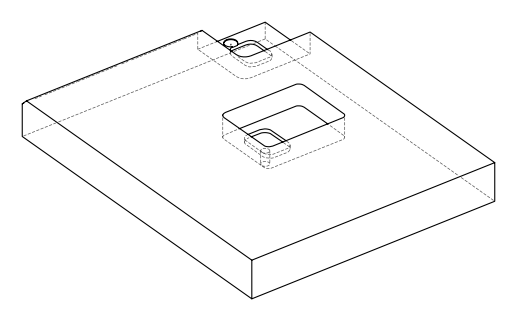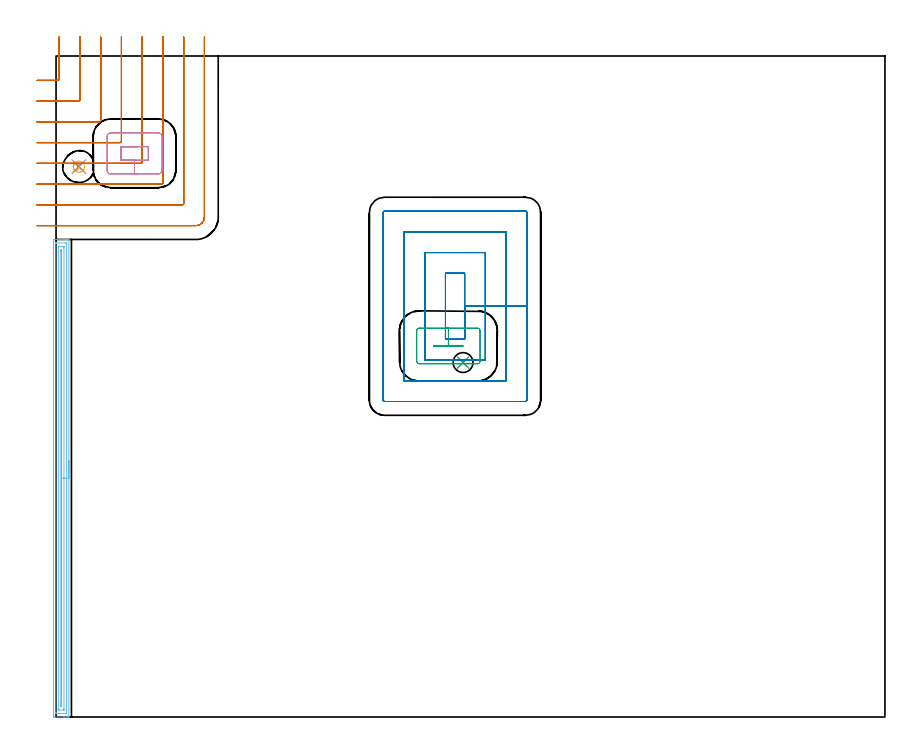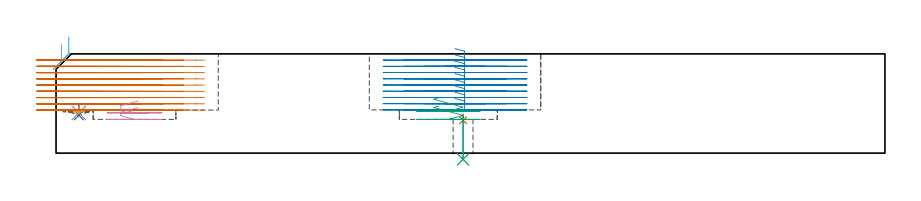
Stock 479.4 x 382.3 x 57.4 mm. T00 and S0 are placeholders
(PLAN: 10 operations, 7 tool changes, 49.5 min)
(1 SPOT_DRILL | STEP1HOLE | NXT0321_9005460120000 | 0.04 min | 4166 mm3)
(2 SPOT_DRILL_1 | STEP1POCKET | NXT0321_9005460120000 | 0.06 min | 3840 mm3)
(3 DRILL_THROUGH_HOLE_INTO_CENTER | STEP1HOLE | NXT0301_086 | 0.11 min | 2100 mm3)
(4 DRILL_BLIND_HOLE_INTO_CENTER | STEP1POCKET | NXT0301_128 | 0.02 min | 0 mm3)
(5 MILL_ROUGH_BLIND_HOLE_CONTOUR | STEP1POCKET | UGT0201_129 | Spiral | 0.14 min | 2295 mm3)
(6 AREA_MILL | FG_CHAMFER_SURFACE | UGT0205_001 | 9.01 min | 11147 mm3)
(7 MILL_CORNER_NOTCH_RECTANGULAR | CORNER_NOTCH_RECTANGULAR | NXT0201_012 | Follow Part, ap 4, ae 75% | 19.38 min | 316286 mm3)
(8 MILL_RECTANGULAR_POCKET | POCKET_RECTANGULAR_STRAIGHT | NXT0201_012 | Follow Part, ap 4, ae 75% | 19.05 min | 399100 mm3)
(9 MILL_RECTANGULAR_POCKET_1 | POCKET_RECTANGULAR_STRAIGHT_1 | UGT0201_094 | Follow Part, ap 5, ae 75% | 0.88 min | 11409 mm3)
(10 MILL_RECTANGULAR_POCKET_2 | POCKET_RECTANGULAR_STRAIGHT_2 | NXT0201_012 | Follow Part, ap 4, ae 75% | 0.87 min | 9793 mm3)
(TOOL NXT0321_9005460120000 | NC Spot Drill, 142deg, 12mm, Carbide, Uncoated | D12 PA142 FL30 Z2)
(TOOL NXT0301_086 | Carbide Drill 11.5mm [860.1-1150-035A1-MM 2214] | D11.5 PA140 FL55 Z2)
(TOOL NXT0301_128 | Carbide Drill 12mm [861.1-1200-036A1-GP GC34] | D12 PA150 FL37.4 Z2)
(TOOL UGT0201_129 | Carbide End Mill 11.9 | D11.9 FL15 Z4)
(TOOL UGT0205_001 | Chamfer Mill 20 x 3 x 45 deg. | D20 FL50 Z2)
(TOOL NXT0201_012 | ENDMILL 16mm [2P460-1600-NA 1630] | D16 FL38 Z6)
(TOOL UGT0201_094 | End mill 20 mm | D20 FL38 Z4)
(OP 1 SPOT_DRILL)
G17 G21 G94 G90
T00 M6
G54
G17 G0 G90 X235.4 Y205. S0 M3
G43 Z67.4 H0
G94 G81 G98 Z19.005 F250. R22.5
G80
M5
M2
(OP 2 SPOT_DRILL_1)
G17 G21 G94 G90
T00 M6
G54
G17 G0 G90 X13.2 Y318.3 S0 M3
G43 Z67.4 H0
G94 G81 G98 Z21.9 F250. R27.9
G80
M5
M2
(OP 3 DRILL_THROUGH_HOLE_INTO_CENTER)
G17 G21 G94 G90
T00 M6
G54
G17 G0 G90 X235.4 Y205. S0 M3
G43 Z67.4 H1
G94 G81 G98 Z-3.593 F250. R21.5
G80
M5
M2
(OP 4 DRILL_BLIND_HOLE_INTO_CENTER)
G17 G21 G94 G90
T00 M6
G54
G17 G0 G90 X13.2 Y318.3 S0 M3
G43 Z67.4 H1
G94 G81 G98 Z23.292 F250. R26.9
G80
M5
M2
(OP 5 MILL_ROUGH_BLIND_HOLE_CONTOUR)
G17 G21 G94 G90
T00 M6
G54
G17 G0 G90 X13.2 Y318.3 S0 M3
G43 Z67.4 H0
Z23.9
G94 G3 X13.739 Y318.924 R0.545 F250.
X12.965 Y319.908 R1.257
X10.702 Y319.519 R2.188
X10.086 Y317.369 R2.074
X14.131 Y315.186 R3.25
X10.086 Y317.369 R-3.25
X12.108 Y316.278 R1.625
X13.2 Y318.3 R1.625
G0 Z67.4
M5
M2
(OP 6 AREA_MILL)
G17 G21 G94 G90
T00 M6
G54
G17 G0 G90 X7.4 Y148.1 S1061 M3
G43 Z67.4 H0
G94 G1 Y148.062 Z66.528 F250.
Y147.948 Z65.663
Y147.759 Z64.812
Y147.497 Z63.98
Y147.163 Z63.174
Y146.76 Z62.4
Y146.292 Z61.664
Y145.76 Z60.972
Y145.171 Z60.329
Y144.528 Z59.74
Y143.836 Z59.208
Y143.1 Z58.74
Y142.326 Z58.337
Y141.52 Z58.003
Y140.688 Z57.741
Y139.836 Z57.552
Y138.972 Z57.438
Y138.1 Z57.4
Y0.164
X7.397 Y0.009 Z57.388
X7.388 Y0.007 Z57.379
X7.051 Y0. Z57.05
X6.689 Z56.689
X6.041 Z56.036
X4.834 Z54.831
X4.275 Z54.269
X-1.024 Y0.001 Z48.973
X-1.253 Y0.004 Z48.744
X-1.492 Y0.009 Z48.506
X-1.495 Y0.134 Z48.503
X-1.499 Y0.61 Z48.501
X-1.5 Y1.091 Z48.5
Y275.178
X-1.499 Y275.59 Z48.501
X-1.495 Y276.065 Z48.503
X-1.492 Y276.191 Z48.506
X-1.024 Y276.2 Z48.973
X4.275 Z54.269
X4.834 Z54.831
X5.158 Z55.154
X5.717 Z55.713
X6.041 Z56.036
X7.051 Z57.051
X7.388 Y276.193 Z57.379
X7.397 Y276.191 Z57.388
X7.4 Y276.036 Z57.4
Y138.1
X5.986 Z55.986
Y2.187
X5.985 Y2.082 Z55.985
X5.982 Y2.031 Z55.982
X5.98 Y2.013 Z55.98
X5.94 Y2.009 Z55.94
X5.549 Y2.001 Z55.549
X0.249 Z50.249
X0.026 Y2.008 Z50.026
X-0.079 Y2.014 Z49.921
X-0.085 Y2.339 Z49.915
X-0.086 Y2.396 Z49.914
Y274.013
X-0.085 Y274.118 Z49.915
X-0.082 Y274.169 Z49.918
X-0.08 Y274.187 Z49.92
X-0.041 Y274.191 Z49.959
X0.351 Y274.199 Z50.351
X5.651 Z55.651
X5.874 Y274.192 Z55.874
X5.979 Y274.186 Z55.979
X5.985 Y273.861 Z55.985
X5.986 Y273.804 Z55.986
Y138.1
X4.572 Z54.572
X4.571 Y4.775 Z54.571
X4.567 Y4.181 Z54.567
X4.565 Y4.034 Z54.565
X4.557 Y4.01 Z54.557
X4.514 Y4.005 Z54.514
X4.453 Y4.001 Z54.453
X1.804 Y4. Z51.804
X1.625 Y4.002 Z51.625
X1.446 Y4.006 Z51.446
X1.335 Y4.011 Z51.335
X1.332 Y4.082 Z51.332
X1.33 Y4.181 Z51.33
X1.329 Y4.481 Z51.329
X1.328 Y5.074 Z51.328
X1.329 Y271.425 Z51.329
X1.333 Y272.019 Z51.333
X1.335 Y272.166 Z51.335
X1.343 Y272.19 Z51.343
X1.386 Y272.195 Z51.386
X1.447 Y272.199 Z51.447
X4.096 Y272.2 Z54.096
X4.275 Y272.198 Z54.275
X4.454 Y272.194 Z54.454
X4.565 Y272.189 Z54.565
X4.568 Y272.118 Z54.568
X4.57 Y272.019 Z54.57
X4.571 Y271.719 Z54.571
X4.572 Y271.126 Z54.572
Y138.1
X3.157 Z53.157
Y6.86
X3.156 Y6.441 Z53.156
X3.153 Y6.208 Z53.153
X3.148 Y6.01 Z53.148
X2.95 Y6.009 Z52.95
X2.752 Y6.01 Z52.752
X2.749 Y6.204 Z52.749
X2.744 Y6.622 Z52.744
X2.743 Y8.645 Z52.743
Y269.34
X2.744 Y269.577 Z52.744
X2.748 Y269.991 Z52.748
X2.752 Y270.19 Z52.752
X2.95 Y270.191 Z52.95
X3.148 Y270.19 Z53.148
X3.151 Y269.996 Z53.151
X3.156 Y269.578 Z53.156
X3.157 Y269.34 Z53.157
Y268.921
Y138.1
Y137.228 Z53.195
Y136.363 Z53.309
Y135.512 Z53.498
Y134.68 Z53.76
Y133.874 Z54.094
Y133.1 Z54.497
Y132.364 Z54.966
Y131.672 Z55.497
Y131.029 Z56.086
Y130.44 Z56.729
Y129.908 Z57.422
Y129.44 Z58.157
Y129.037 Z58.931
Y128.703 Z59.737
Y128.441 Z60.569
Y128.252 Z61.421
Y128.138 Z62.286
Y128.1 Z63.157
G0 Z67.4
M5
M2
(OP 7 MILL_CORNER_NOTCH_RECTANGULAR)
G17 G21 G94 G90
T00 M6
G54
G17 G0 G90 X-11. Y368.2 S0 M3
G43 Z67.4 H1
Z53.789
G94 G1 X-8. F250.
X1.006 F500.
G3 X1.8 Y368.994 R0.8
G1 Y390.3
Y393.3 F250.
G0 Z67.4
X-11. Y356.2
Z53.789
G1 X-8.
X13.006 F500.
G3 X13.8 Y356.994 R0.8
G1 Y390.3
Y393.3 F250.
G0 Z67.4
X-11. Y344.2
Z53.789
G1 X-8.
X25.006 F500.
G3 X25.8 Y344.994 R0.8
G1 Y390.3
Y393.3 F250.
G0 Z67.4
X-11. Y332.2
Z53.789
G1 X-8.
X37.005 F500.
G3 X37.8 Y332.995 R0.8
G1 Y390.3
Y393.3 F250.
G0 Z67.4
X-11. Y320.2
Z53.789
G1 X-8.
X49.005 F500.
G3 X49.8 Y320.995 R0.8
G1 Y390.3
Y393.3 F250.
G0 Z67.4
X-11. Y308.2
Z53.789
G1 X-8.
X61.005 F500.
G3 X61.8 Y308.995 R0.8
G1 Y390.3
Y393.3 F250.
G0 Z67.4
X-11. Y296.2
Z53.789
G1 X-8.
X73.005 F500.
G3 X73.8 Y296.995 R0.8
G1 Y390.3
Y393.3 F250.
G0 Z67.4
X-11. Y284.2
Z53.789
G1 X-8.
X80.8 F500.
G3 X85.8 Y289.2 R5.
G1 Y390.3
Y393.3 F250.
G0 Z67.4
X-11. Y368.2
Z50.178
G1 X-8.
X1.007 F500.
G3 X1.8 Y368.993 R0.8
G1 Y390.3
Y393.3 F250.
G0 Z67.4
X-11. Y356.2
Z50.178
G1 X-8.
X13.006 F500.
G3 X13.8 Y356.994 R0.8
G1 Y390.3
Y393.3 F250.
G0 Z67.4
X-11. Y344.2
Z50.178
G1 X-8.
X25.006 F500.
G3 X25.8 Y344.994 R0.8
G1 Y390.3
Y393.3 F250.
G0 Z67.4
X-11. Y332.2
Z50.178
G1 X-8.
X37.005 F500.
G3 X37.8 Y332.995 R0.8
G1 Y390.3
Y393.3 F250.
G0 Z67.4
X-11. Y320.2
Z50.178
G1 X-8.
X49.005 F500.
G3 X49.8 Y320.995 R0.8
G1 Y390.3
Y393.3 F250.
G0 Z67.4
X-11. Y308.2
Z50.178
G1 X-8.
X61.005 F500.
G3 X61.8 Y308.995 R0.8
G1 Y390.3
Y393.3 F250.
G0 Z67.4
X-11. Y296.2
Z50.178
G1 X-8.
X73.005 F500.
G3 X73.8 Y296.995 R0.8
G1 Y390.3
Y393.3 F250.
G0 Z67.4
X-11. Y284.2
Z50.178
G1 X-8.
X80.8 F500.
G3 X85.8 Y289.2 R5.
G1 Y390.3
Y393.3 F250.
G0 Z67.4
X-11. Y368.2
Z46.567
G1 X-8.
X1.007 F500.
G3 X1.8 Y368.993 R0.8
G1 Y390.3
Y393.3 F250.
G0 Z67.4
X-11. Y356.2
Z46.567
G1 X-8.
X13.006 F500.
G3 X13.8 Y356.994 R0.8
G1 Y390.3
Y393.3 F250.
G0 Z67.4
X-11. Y344.2
Z46.567
G1 X-8.
X25.006 F500.
G3 X25.8 Y344.994 R0.8
G1 Y390.3
Y393.3 F250.
G0 Z67.4
X-11. Y332.2
Z46.567
G1 X-8.
X37.005 F500.
G3 X37.8 Y332.995 R0.8
G1 Y390.3
Y393.3 F250.
G0 Z67.4
X-11. Y320.2
Z46.567
G1 X-8.
X49.005 F500.
G3 X49.8 Y320.995 R0.8
G1 Y390.3
Y393.3 F250.
G0 Z67.4
X-11. Y308.2
Z46.567
G1 X-8.
X61.005 F500.
G3 X61.8 Y308.995 R0.8
G1 Y390.3
Y393.3 F250.
G0 Z67.4
X-11. Y296.2
Z46.567
G1 X-8.
X73.005 F500.
G3 X73.8 Y296.995 R0.8
G1 Y390.3
Y393.3 F250.
G0 Z67.4
X-11. Y284.2
Z46.567
G1 X-8.
X80.8 F500.
G3 X85.8 Y289.2 R5.
G1 Y390.3
Y393.3 F250.
G0 Z67.4
X-11. Y368.2
Z42.955
G1 X-8.
X1.007 F500.
G3 X1.8 Y368.993 R0.8
G1 Y390.3
Y393.3 F250.
G0 Z67.4
X-11. Y356.2
Z42.955
G1 X-8.
X13.006 F500.
G3 X13.8 Y356.994 R0.8
G1 Y390.3
Y393.3 F250.
G0 Z67.4
X-11. Y344.2
Z42.955
G1 X-8.
X25.006 F500.
G3 X25.8 Y344.994 R0.8
G1 Y390.3
Y393.3 F250.
G0 Z67.4
X-11. Y332.2
Z42.955
G1 X-8.
X37.005 F500.
G3 X37.8 Y332.995 R0.8
G1 Y390.3
Y393.3 F250.
G0 Z67.4
X-11. Y320.2
Z42.955
G1 X-8.
X49.005 F500.
G3 X49.8 Y320.995 R0.8
G1 Y390.3
Y393.3 F250.
G0 Z67.4
X-11. Y308.2
Z42.955
G1 X-8.
X61.005 F500.
G3 X61.8 Y308.995 R0.8
G1 Y390.3
Y393.3 F250.
G0 Z67.4
X-11. Y296.2
Z42.955
G1 X-8.
X73.005 F500.
G3 X73.8 Y296.995 R0.8
G1 Y390.3
Y393.3 F250.
G0 Z67.4
X-11. Y284.2
Z42.955
G1 X-8.
X80.8 F500.
G3 X85.8 Y289.2 R5.
G1 Y390.3
Y393.3 F250.
G0 Z67.4
X-11. Y368.2
Z39.344
G1 X-8.
X1.007 F500.
G3 X1.8 Y368.993 R0.8
G1 Y390.3
Y393.3 F250.
G0 Z67.4
X-11. Y356.2
Z39.344
G1 X-8.
X13.006 F500.
G3 X13.8 Y356.994 R0.8
G1 Y390.3
Y393.3 F250.
G0 Z67.4
X-11. Y344.2
Z39.344
G1 X-8.
X25.006 F500.
G3 X25.8 Y344.994 R0.8
G1 Y390.3
Y393.3 F250.
G0 Z67.4
X-11. Y332.2
Z39.344
G1 X-8.
X37.005 F500.
G3 X37.8 Y332.995 R0.8
G1 Y390.3
Y393.3 F250.
G0 Z67.4
X-11. Y320.2
Z39.344
G1 X-8.
X49.005 F500.
G3 X49.8 Y320.995 R0.8
G1 Y390.3
Y393.3 F250.
G0 Z67.4
X-11. Y308.2
Z39.344
G1 X-8.
X61.005 F500.
G3 X61.8 Y308.995 R0.8
G1 Y390.3
Y393.3 F250.
G0 Z67.4
X-11. Y296.2
Z39.344
G1 X-8.
X73.005 F500.
G3 X73.8 Y296.995 R0.8
G1 Y390.3
Y393.3 F250.
G0 Z67.4
X-11. Y284.2
Z39.344
G1 X-8.
X80.8 F500.
G3 X85.8 Y289.2 R5.
G1 Y390.3
Y393.3 F250.
G0 Z67.4
X-11. Y368.2
Z35.733
G1 X-8.
X1.007 F500.
G3 X1.8 Y368.993 R0.8
G1 Y390.3
Y393.3 F250.
G0 Z67.4
X-11. Y356.2
Z35.733
G1 X-8.
X13.006 F500.
G3 X13.8 Y356.994 R0.8
G1 Y390.3
Y393.3 F250.
G0 Z67.4
X-11. Y344.2
Z35.733
G1 X-8.
X25.006 F500.
G3 X25.8 Y344.994 R0.8
G1 Y390.3
Y393.3 F250.
G0 Z67.4
X-11. Y332.2
Z35.733
G1 X-8.
X37.005 F500.
G3 X37.8 Y332.995 R0.8
G1 Y390.3
Y393.3 F250.
G0 Z67.4
X-11. Y320.2
Z35.733
G1 X-8.
X49.005 F500.
G3 X49.8 Y320.995 R0.8
G1 Y390.3
Y393.3 F250.
G0 Z67.4
X-11. Y308.2
Z35.733
G1 X-8.
X61.005 F500.
G3 X61.8 Y308.995 R0.8
G1 Y390.3
Y393.3 F250.
G0 Z67.4
X-11. Y296.2
Z35.733
G1 X-8.
X73.005 F500.
G3 X73.8 Y296.995 R0.8
G1 Y390.3
Y393.3 F250.
G0 Z67.4
X-11. Y284.2
Z35.733
G1 X-8.
X80.8 F500.
G3 X85.8 Y289.2 R5.
G1 Y390.3
Y393.3 F250.
G0 Z67.4
X-11. Y368.2
Z32.122
G1 X-8.
X1.007 F500.
G3 X1.8 Y368.993 R0.8
G1 Y390.3
Y393.3 F250.
G0 Z67.4
X-11. Y356.2
Z32.122
G1 X-8.
X13.006 F500.
G3 X13.8 Y356.994 R0.8
G1 Y390.3
Y393.3 F250.
G0 Z67.4
X-11. Y344.2
Z32.122
G1 X-8.
X25.006 F500.
G3 X25.8 Y344.994 R0.8
G1 Y390.3
Y393.3 F250.
G0 Z67.4
X-11. Y332.2
Z32.122
G1 X-8.
X37.005 F500.
G3 X37.8 Y332.995 R0.8
G1 Y390.3
Y393.3 F250.
G0 Z67.4
X-11. Y320.2
Z32.122
G1 X-8.
X49.005 F500.
G3 X49.8 Y320.995 R0.8
G1 Y390.3
Y393.3 F250.
G0 Z67.4
X-11. Y308.2
Z32.122
G1 X-8.
X61.005 F500.
G3 X61.8 Y308.995 R0.8
G1 Y390.3
Y393.3 F250.
G0 Z67.4
X-11. Y296.2
Z32.122
G1 X-8.
X73.005 F500.
G3 X73.8 Y296.995 R0.8
G1 Y390.3
Y393.3 F250.
G0 Z67.4
X-11. Y284.2
Z32.122
G1 X-8.
X80.8 F500.
G3 X85.8 Y289.2 R5.
G1 Y390.3
Y393.3 F250.
G0 Z67.4
X-11. Y368.2
Z28.511
G1 X-8.
X1.007 F500.
G3 X1.8 Y368.993 R0.8
G1 Y390.3
Y393.3 F250.
G0 Z67.4
X-11. Y356.2
Z28.511
G1 X-8.
X13.006 F500.
G3 X13.8 Y356.994 R0.8
G1 Y390.3
Y393.3 F250.
G0 Z67.4
X-11. Y344.2
Z28.511
G1 X-8.
X25.006 F500.
G3 X25.8 Y344.994 R0.8
G1 Y390.3
Y393.3 F250.
G0 Z67.4
X-11. Y332.2
Z28.511
G1 X-8.
X37.005 F500.
G3 X37.8 Y332.995 R0.8
G1 Y390.3
Y393.3 F250.
G0 Z67.4
X-11. Y320.2
Z28.511
G1 X-8.
X49.005 F500.
G3 X49.8 Y320.995 R0.8
G1 Y390.3
Y393.3 F250.
G0 Z67.4
X-11. Y308.2
Z28.511
G1 X-8.
X61.005 F500.
G3 X61.8 Y308.995 R0.8
G1 Y390.3
Y393.3 F250.
G0 Z67.4
X-11. Y296.2
Z28.511
G1 X-8.
X73.005 F500.
G3 X73.8 Y296.995 R0.8
G1 Y390.3
Y393.3 F250.
G0 Z67.4
X-11. Y284.2
Z28.511
G1 X-8.
X80.8 F500.
G3 X85.8 Y289.2 R5.
G1 Y390.3
Y393.3 F250.
G0 Z67.4
X-11. Y368.2
Z24.9
G1 X-8.
X1.007 F500.
G3 X1.8 Y368.993 R0.8
G1 Y390.3
Y393.3 F250.
G0 Z67.4
X-11. Y356.2
Z24.9
G1 X-8.
X13.006 F500.
G3 X13.8 Y356.994 R0.8
G1 Y390.3
Y393.3 F250.
G0 Z67.4
X-11. Y344.2
Z24.9
G1 X-8.
X25.006 F500.
G3 X25.8 Y344.994 R0.8
G1 Y390.3
Y393.3 F250.
G0 Z67.4
X-11. Y332.2
Z24.9
G1 X-8.
X37.005 F500.
G3 X37.8 Y332.995 R0.8
G1 Y390.3
Y393.3 F250.
G0 Z67.4
X-11. Y320.2
Z24.9
G1 X-8.
X49.005 F500.
G3 X49.8 Y320.995 R0.8
G1 Y390.3
Y393.3 F250.
G0 Z67.4
X-11. Y308.2
Z24.9
G1 X-8.
X61.005 F500.
G3 X61.8 Y308.995 R0.8
G1 Y390.3
Y393.3 F250.
G0 Z67.4
X-11. Y296.2
Z24.9
G1 X-8.
X73.005 F500.
G3 X73.8 Y296.995 R0.8
G1 Y390.3
Y393.3 F250.
G0 Z67.4
X-11. Y284.2
Z24.9
G1 X-8.
X80.8 F500.
G3 X85.8 Y289.2 R5.
G1 Y390.3
Y393.3 F250.
G0 Z67.4
M5
M2
(OP 8 MILL_RECTANGULAR_POCKET)
G17 G21 G94 G90
T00 M6
G54
G17 G0 G90 X230.719 Y218.5 S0 M3
G43 Z67.4 H1
Z60.4
G94 G1 X236.3 Z58.904 F250.
Y237.55 Z53.8
Y256.6 F500.
X225.2
Y218.5
X236.3
Y237.55
X248.3
Y268.6
X213.2
Y206.5
X248.3
Y237.55
X260.3
Y280.6
X201.2
Y194.5
X260.3
Y237.55
X272.3
Y291.7
G3 X271.4 Y292.6 R0.9
G1 X190.1
G3 X189.2 Y291.7 R0.9
G1 Y183.4
G3 X190.1 Y182.5 R0.9
G1 X271.4
G3 X272.3 Y183.4 R0.9
G1 Y237.55
Y238.55
G0 X230.719 Y218.5 Z56.8
G1 X236.3 Z55.304 F250.
Y237.55 Z50.2
Y256.6 F500.
X225.2
Y218.5
X236.3
Y237.55
X248.3
Y268.6
X213.2
Y206.5
X248.3
Y237.55
X260.3
Y280.6
X201.2
Y194.5
X260.3
Y237.55
X272.3
Y291.7
G3 X271.4 Y292.6 R0.9
G1 X190.1
G3 X189.2 Y291.7 R0.9
G1 Y183.4
G3 X190.1 Y182.5 R0.9
G1 X271.4
G3 X272.3 Y183.4 R0.9
G1 Y237.55
Y238.55
G0 X230.719 Y218.5 Z53.2
G1 X236.3 Z51.704 F250.
Y237.55 Z46.6
Y256.6 F500.
X225.2
Y218.5
X236.3
Y237.55
X248.3
Y268.6
X213.2
Y206.5
X248.3
Y237.55
X260.3
Y280.6
X201.2
Y194.5
X260.3
Y237.55
X272.3
Y291.7
G3 X271.4 Y292.6 R0.9
G1 X190.1
G3 X189.2 Y291.7 R0.9
G1 Y183.4
G3 X190.1 Y182.5 R0.9
G1 X271.4
G3 X272.3 Y183.4 R0.9
G1 Y237.55
Y238.55
G0 X230.719 Y218.5 Z49.6
G1 X236.3 Z48.104 F250.
Y237.55 Z43.
Y256.6 F500.
X225.2
Y218.5
X236.3
Y237.55
X248.3
Y268.6
X213.2
Y206.5
X248.3
Y237.55
X260.3
Y280.6
X201.2
Y194.5
X260.3
Y237.55
X272.3
Y291.7
G3 X271.4 Y292.6 R0.9
G1 X190.1
G3 X189.2 Y291.7 R0.9
G1 Y183.4
G3 X190.1 Y182.5 R0.9
G1 X271.4
G3 X272.3 Y183.4 R0.9
G1 Y237.55
Y238.55
G0 X230.719 Y218.5 Z46.
G1 X236.3 Z44.504 F250.
Y237.55 Z39.4
Y256.6 F500.
X225.2
Y218.5
X236.3
Y237.55
X248.3
Y268.6
X213.2
Y206.5
X248.3
Y237.55
X260.3
Y280.6
X201.2
Y194.5
X260.3
Y237.55
X272.3
Y291.7
G3 X271.4 Y292.6 R0.9
G1 X190.1
G3 X189.2 Y291.7 R0.9
G1 Y183.4
G3 X190.1 Y182.5 R0.9
G1 X271.4
G3 X272.3 Y183.4 R0.9
G1 Y237.55
Y238.55
G0 X230.719 Y218.5 Z42.4
G1 X236.3 Z40.904 F250.
Y237.55 Z35.8
Y256.6 F500.
X225.2
Y218.5
X236.3
Y237.55
X248.3
Y268.6
X213.2
Y206.5
X248.3
Y237.55
X260.3
Y280.6
X201.2
Y194.5
X260.3
Y237.55
X272.3
Y291.7
G3 X271.4 Y292.6 R0.9
G1 X190.1
G3 X189.2 Y291.7 R0.9
G1 Y183.4
G3 X190.1 Y182.5 R0.9
G1 X271.4
G3 X272.3 Y183.4 R0.9
G1 Y237.55
Y238.55
G0 X230.719 Y218.5 Z38.8
G1 X236.3 Z37.304 F250.
Y237.55 Z32.2
Y256.6 F500.
X225.2
Y218.5
X236.3
Y237.55
X248.3
Y268.6
X213.2
Y206.5
X248.3
Y237.55
X260.3
Y280.6
X201.2
Y194.5
X260.3
Y237.55
X272.3
Y291.7
G3 X271.4 Y292.6 R0.9
G1 X190.1
G3 X189.2 Y291.7 R0.9
G1 Y183.4
G3 X190.1 Y182.5 R0.9
G1 X271.4
G3 X272.3 Y183.4 R0.9
G1 Y237.55
Y238.55
G0 X230.719 Y218.5 Z35.2
G1 X236.3 Z33.704 F250.
Y237.55 Z28.6
Y256.6 F500.
X225.2
Y218.5
X236.3
Y237.55
X248.3
Y268.6
X213.2
Y206.5
X248.3
Y237.55
X260.3
Y280.6
X201.2
Y194.5
X260.3
Y237.55
X272.3
Y291.7
G3 X271.4 Y292.6 R0.9
G1 X190.1
G3 X189.2 Y291.7 R0.9
G1 Y183.4
G3 X190.1 Y182.5 R0.9
G1 X271.4
G3 X272.3 Y183.4 R0.9
G1 Y237.55
Y238.55
G0 X230.719 Y218.5 Z31.6
G1 X236.3 Z30.104 F250.
Y237.55 Z25.
Y256.6 F500.
X225.2
Y218.5
X236.3
Y237.55
X248.3
Y268.6
X213.2
Y206.5
X248.3
Y237.55
X260.3
Y280.6
X201.2
Y194.5
X260.3
Y237.55
X272.3
Y291.7
G3 X271.4 Y292.6 R0.9
G1 X190.1
G3 X189.2 Y291.7 R0.9
G1 Y183.4
G3 X190.1 Y182.5 R0.9
G1 X271.4
G3 X272.3 Y183.4 R0.9
G1 Y237.55
Y238.55
G0 Z67.4
M5
M2
(OP 9 MILL_RECTANGULAR_POCKET_1)
G17 G21 G94 G90
T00 M6
G54
G17 G0 G90 X221.377 Y214.9 S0 M3
G43 Z67.4 H0
Z31.975
G94 G1 X218.6 Z31.231 F250.
Y214.3 Z31.07
X235.2 Z26.622
Y214.9 Z26.461
X226.9 Z24.237
X218.6 F500.
Y214.3
X235.2
Y214.9
X226.9
Y224.9
X210.1
G3 X208.6 Y223.4 R1.5
G1 Y205.8
G3 X210.1 Y204.3 R1.5
G1 X243.7
G3 X245.2 Y205.8 R1.5
G1 Y223.4
G3 X243.7 Y224.9 R1.5
G1 X226.9
X225.9
G0 X221.377 Y214.9 Z27.237
G1 X218.6 Z26.493 F250.
Y214.3 Z26.333
X235.2 Z21.885
Y214.9 Z21.724
X226.9 Z19.5
X218.6 F500.
Y214.3
X235.2
Y214.9
X226.9
Y224.9
X210.1
G3 X208.6 Y223.4 R1.5
G1 Y205.8
G3 X210.1 Y204.3 R1.5
G1 X243.7
G3 X245.2 Y205.8 R1.5
G1 Y223.4
G3 X243.7 Y224.9 R1.5
G1 X226.9
X225.9
G0 Z67.4
M5
M2
(OP 10 MILL_RECTANGULAR_POCKET_2)
G17 G21 G94 G90
T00 M6
G54
G17 G0 G90 X47.241 Y329.8 S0 M3
G43 Z67.4 H1
Z30.08
G94 G1 X37.5 Z27.47 F250.
Y322.1 Z25.407
X45.4 Z23.29
X53.3 F500.
Y329.8
X37.5
Y322.1
X45.4
Y314.1
X59.2
G3 X61.3 Y316.2 R2.1
G1 Y335.7
G3 X59.2 Y337.8 R2.1
G1 X31.6
G3 X29.5 Y335.7 R2.1
G1 Y316.2
G3 X31.6 Y314.1 R2.1
G1 X45.4
X46.4
G0 X47.241 Y329.8 Z26.29
G1 X37.5 Z23.68 F250.
Y322.1 Z21.617
X45.4 Z19.5
X53.3 F500.
Y329.8
X37.5
Y322.1
X45.4
Y314.1
X59.2
G3 X61.3 Y316.2 R2.1
G1 Y335.7
G3 X59.2 Y337.8 R2.1
G1 X31.6
G3 X29.5 Y335.7 R2.1
G1 Y316.2
G3 X31.6 Y314.1 R2.1
G1 X45.4
X46.4
G0 Z67.4
M5
M2
